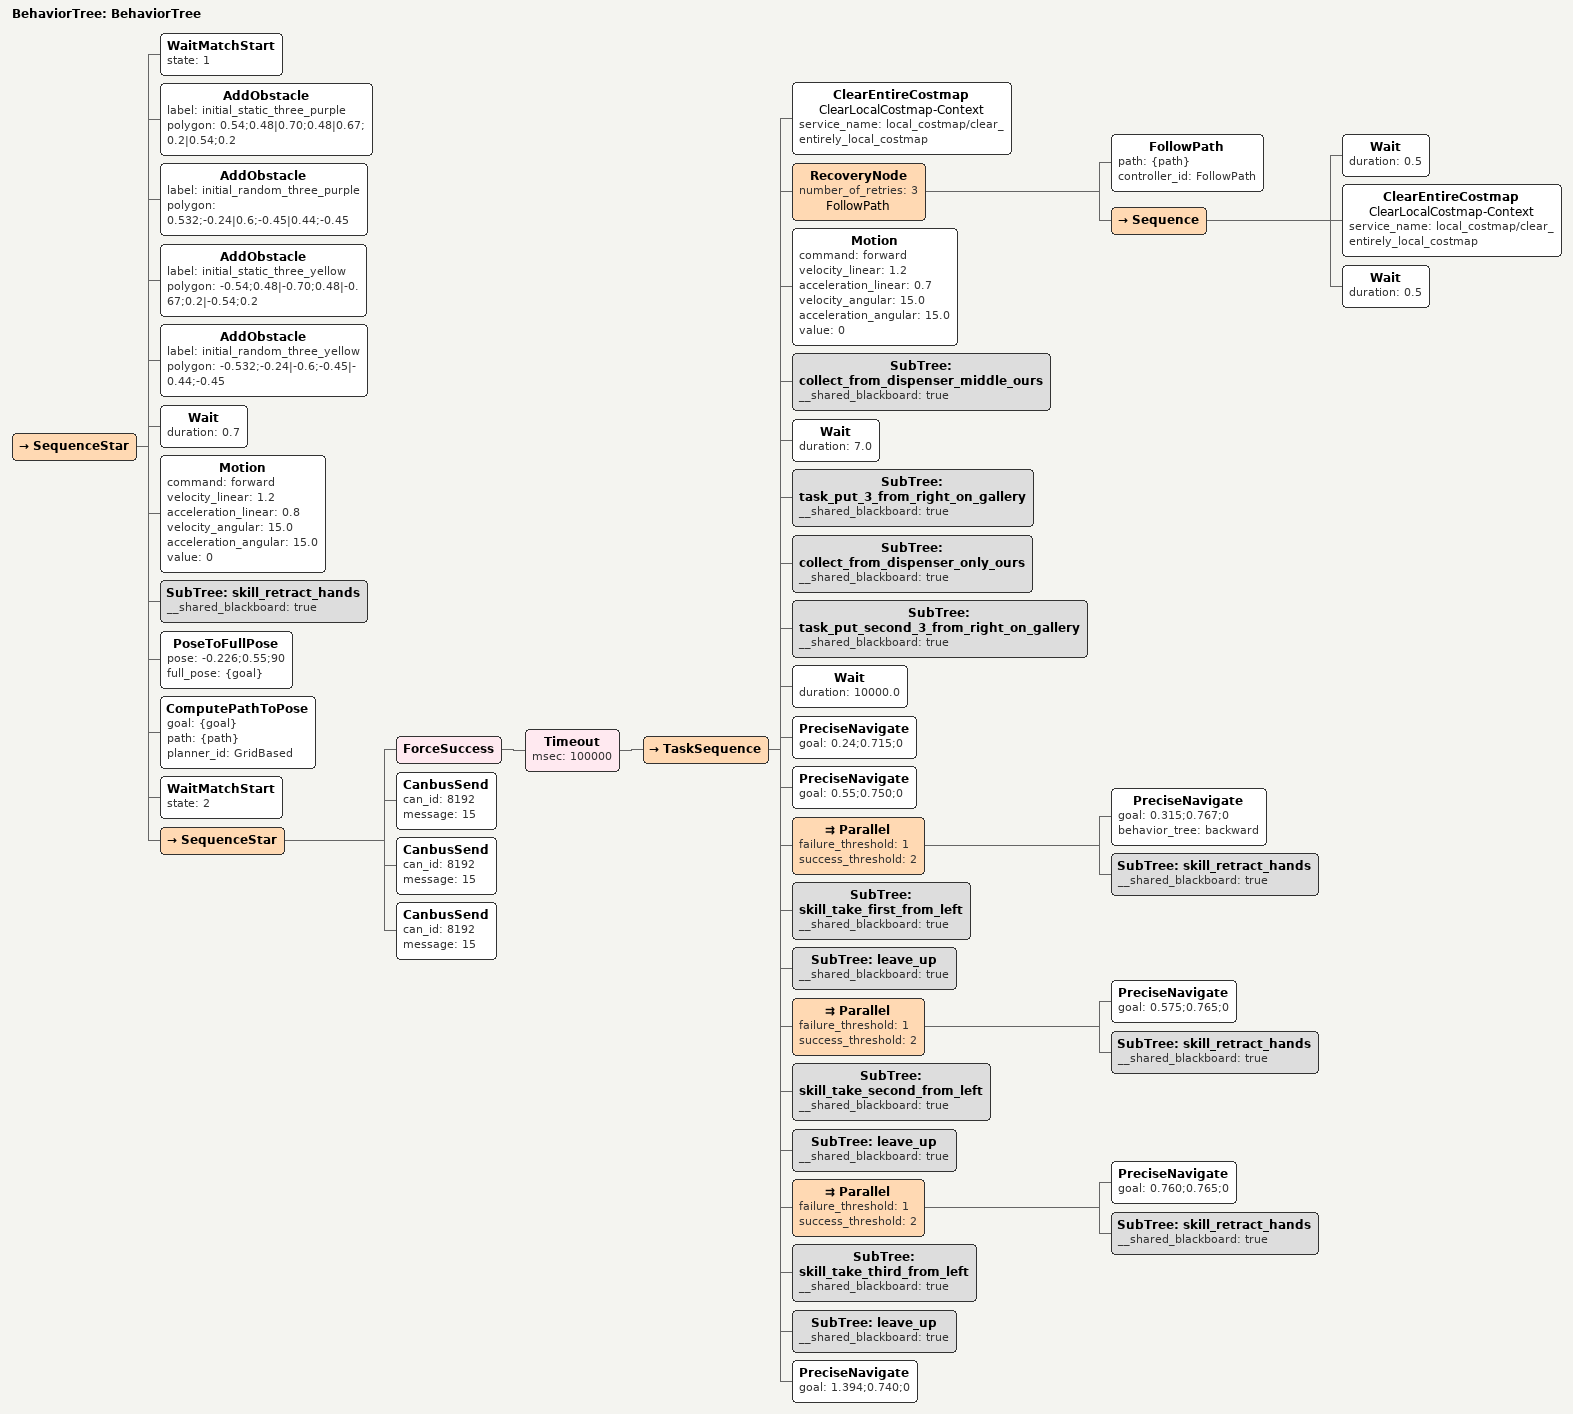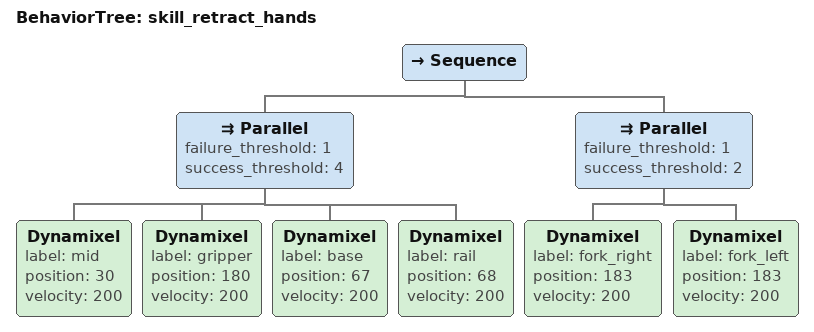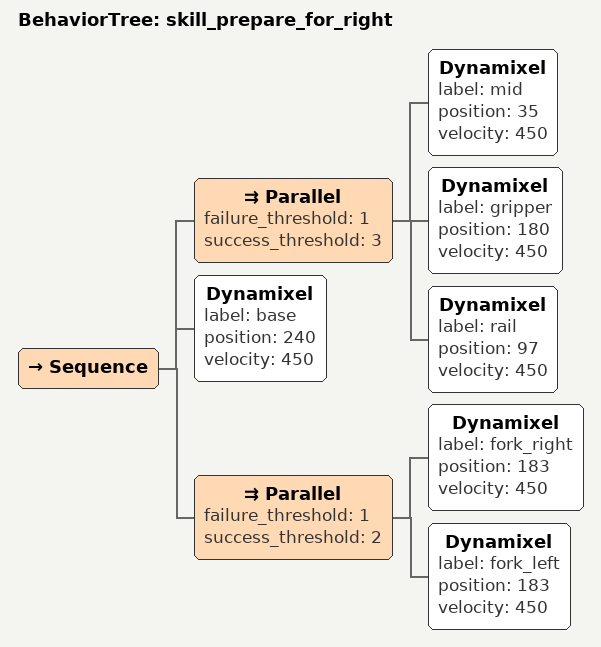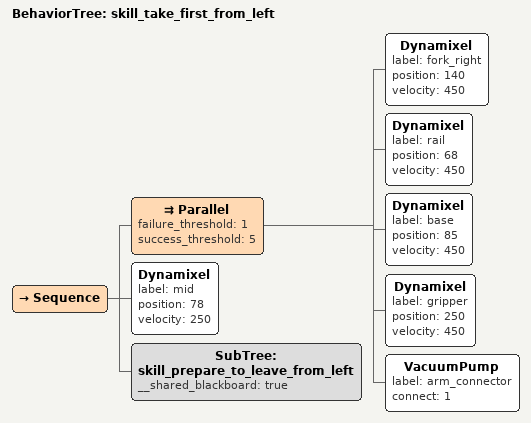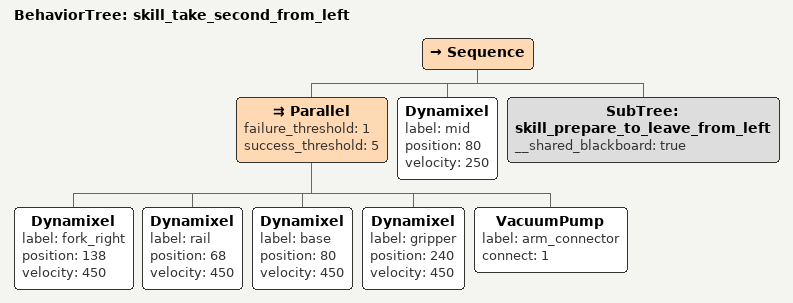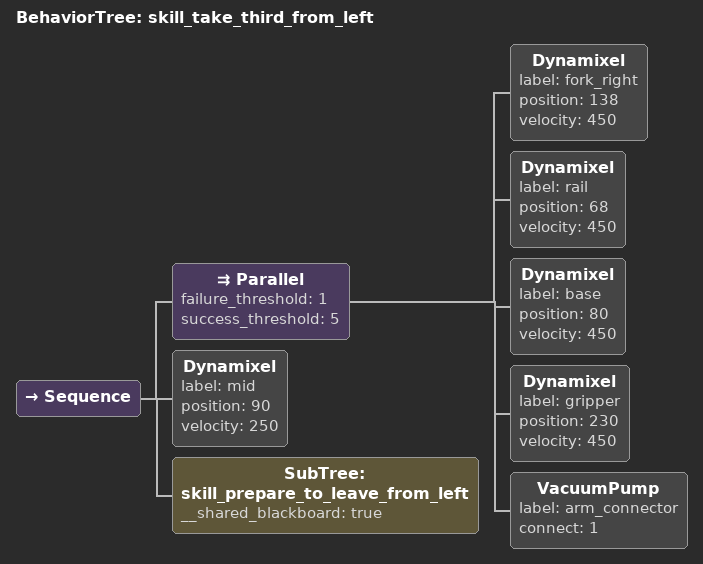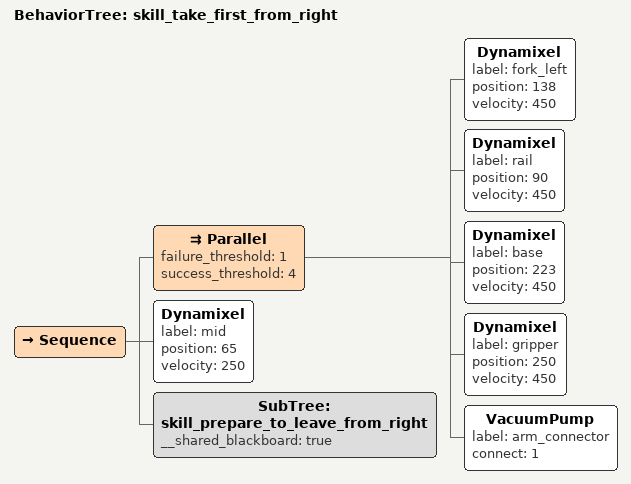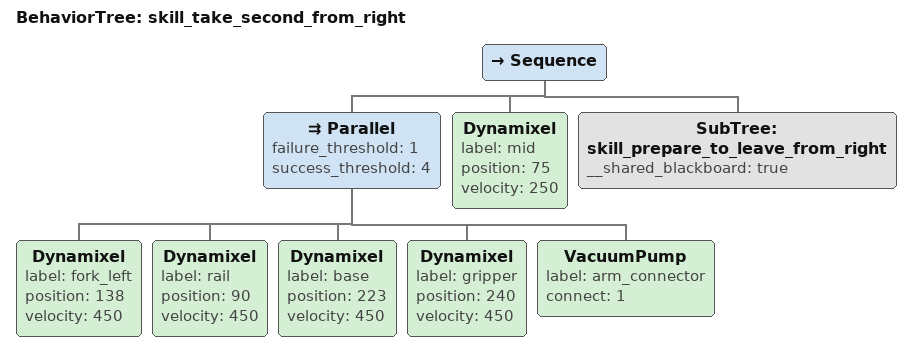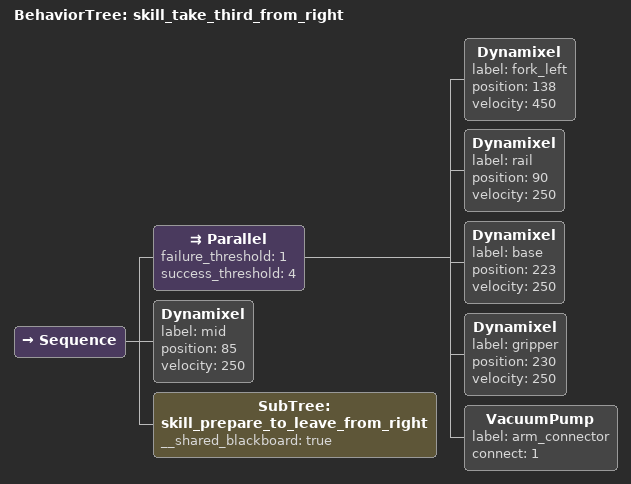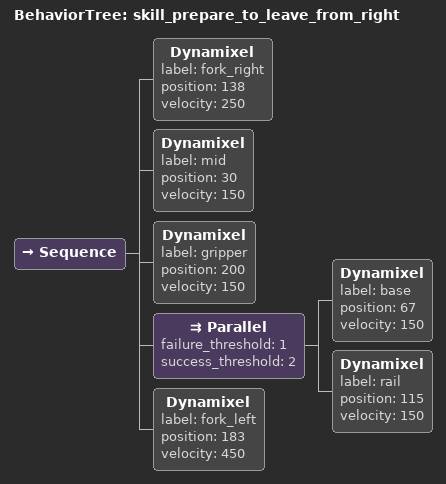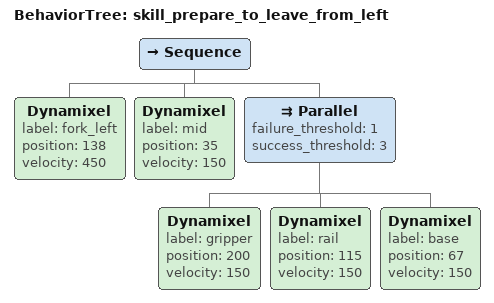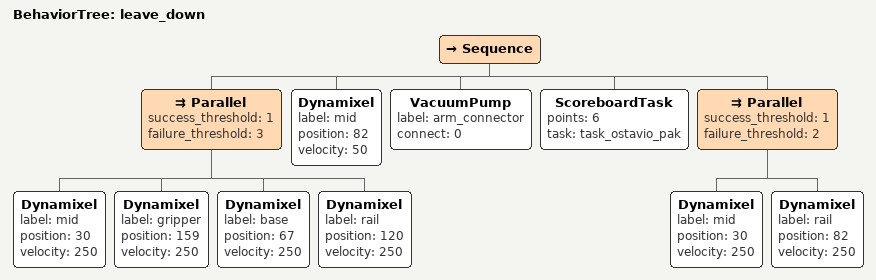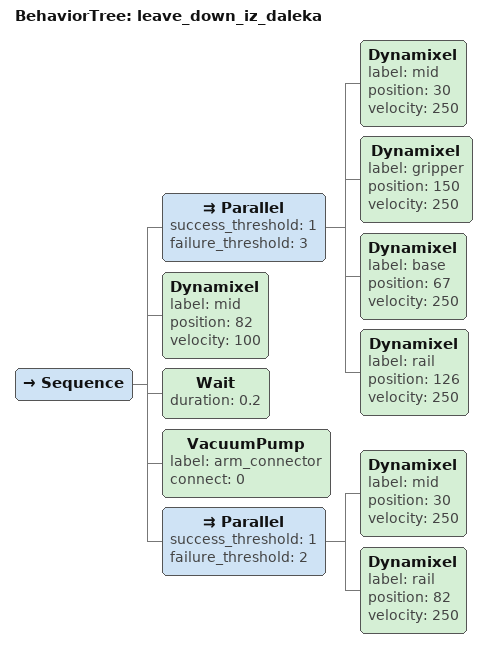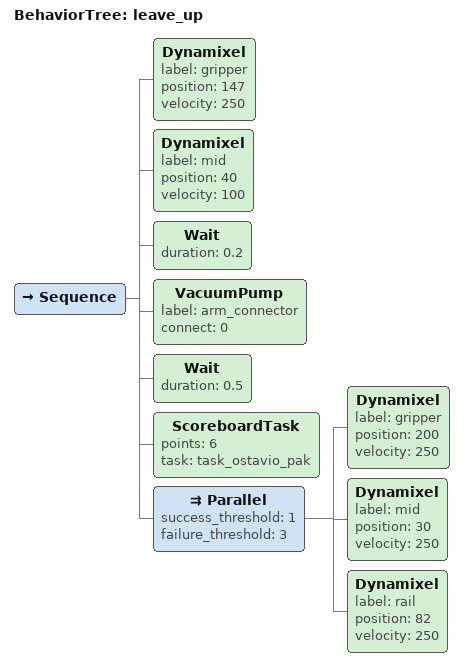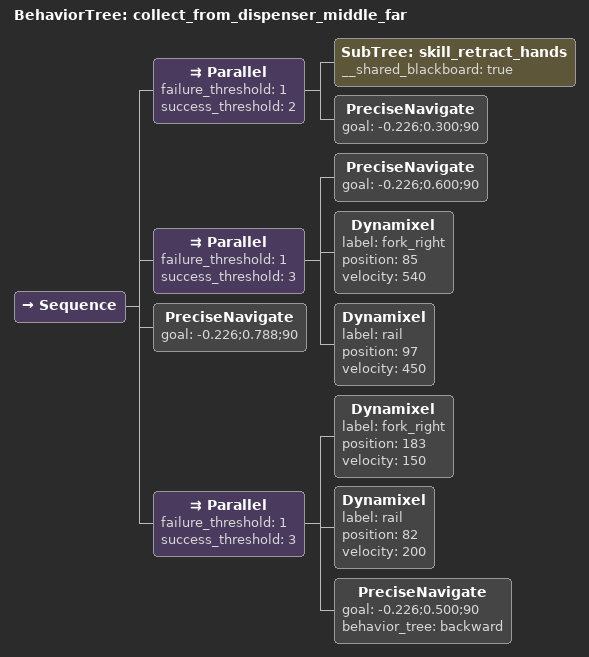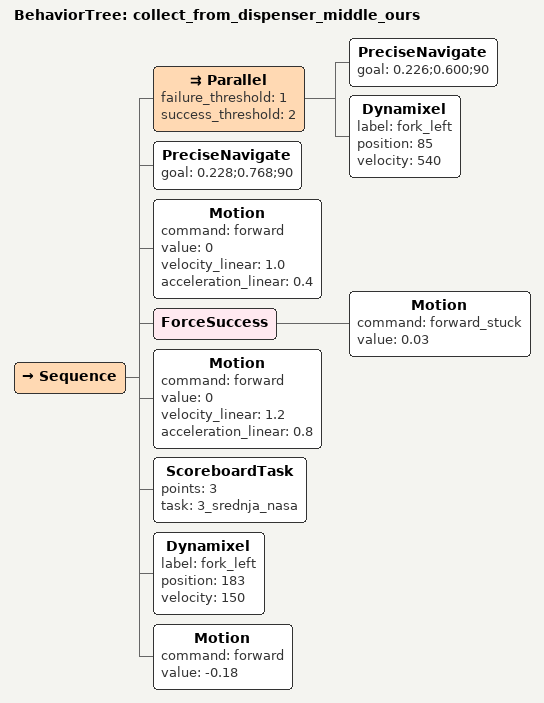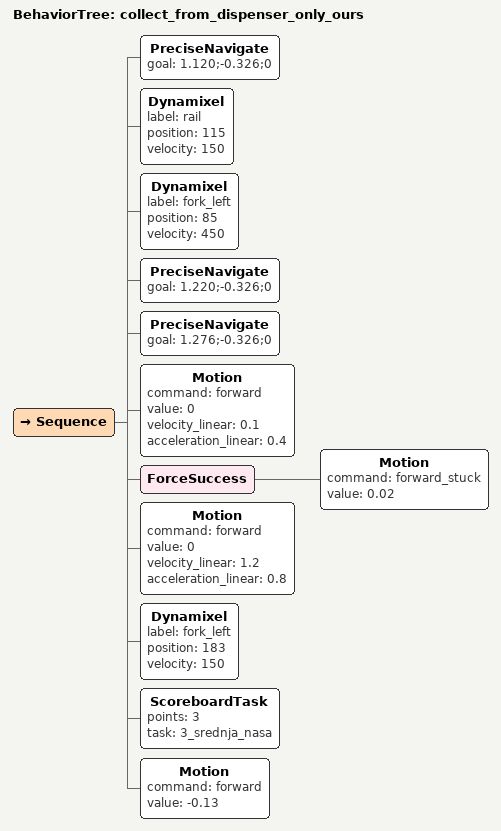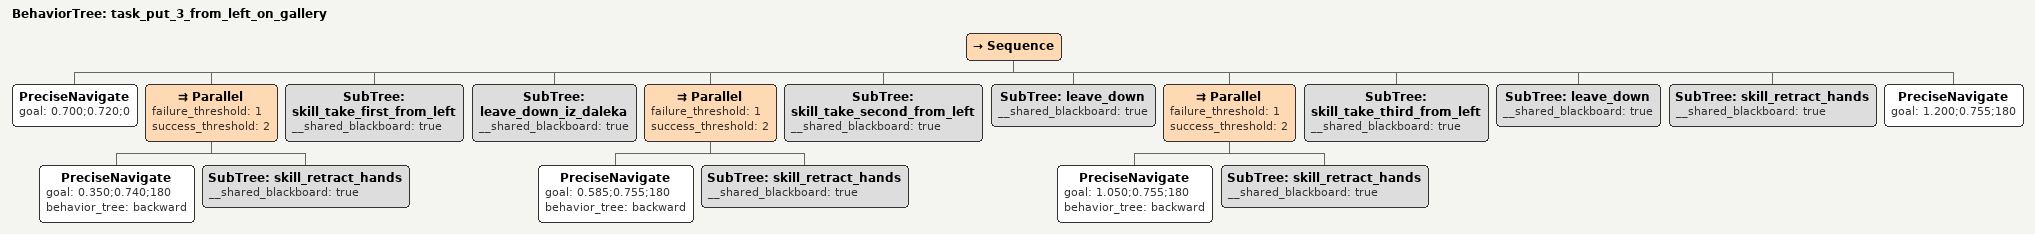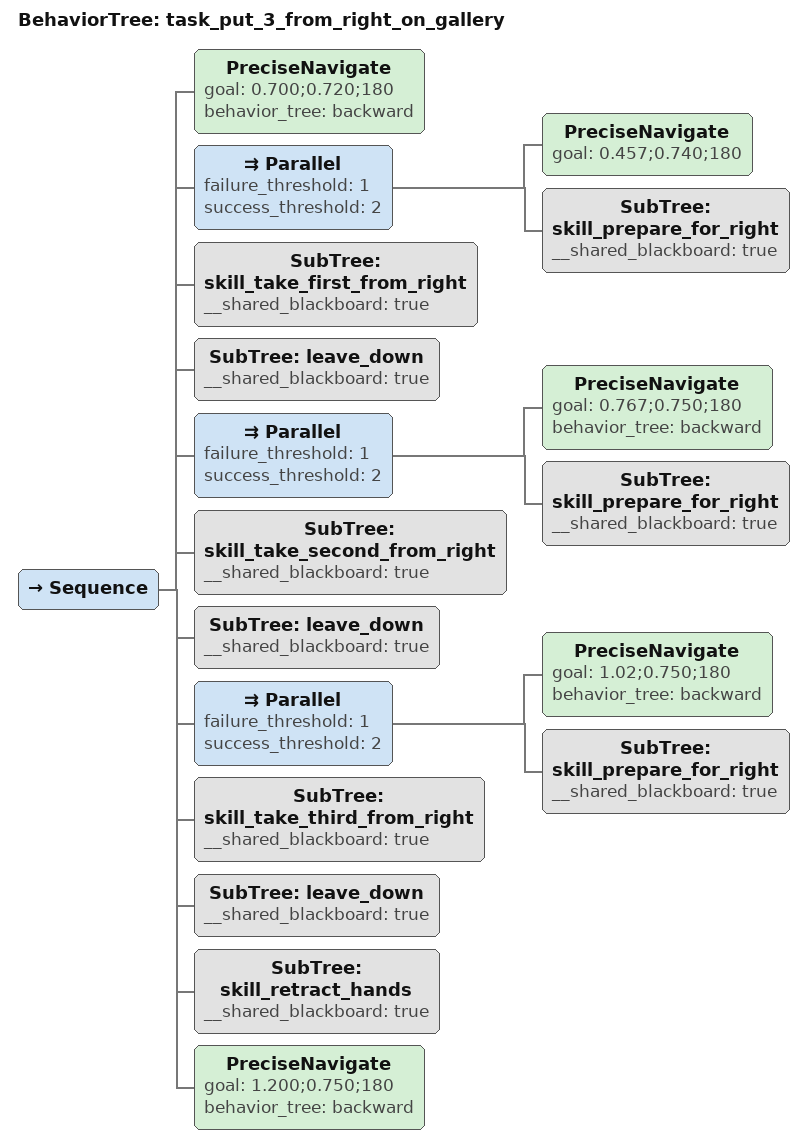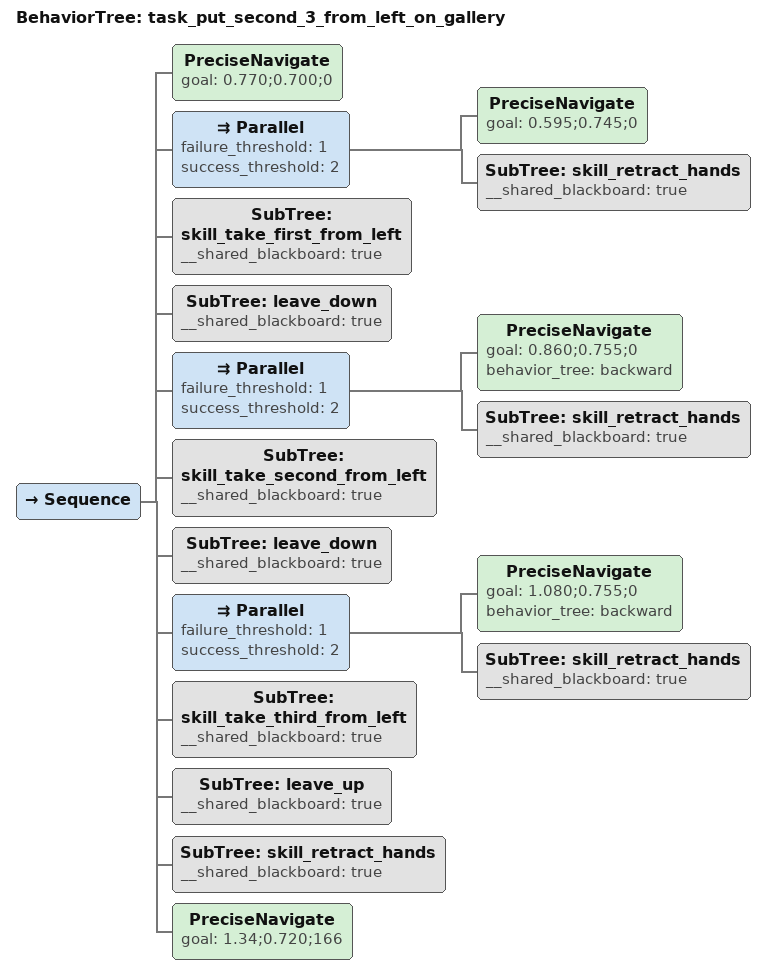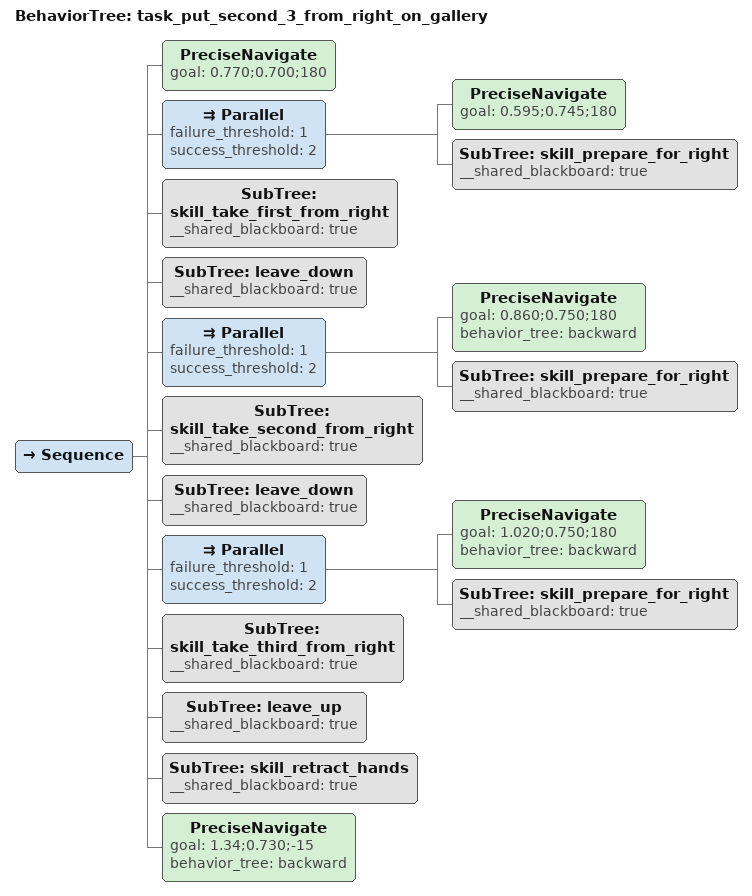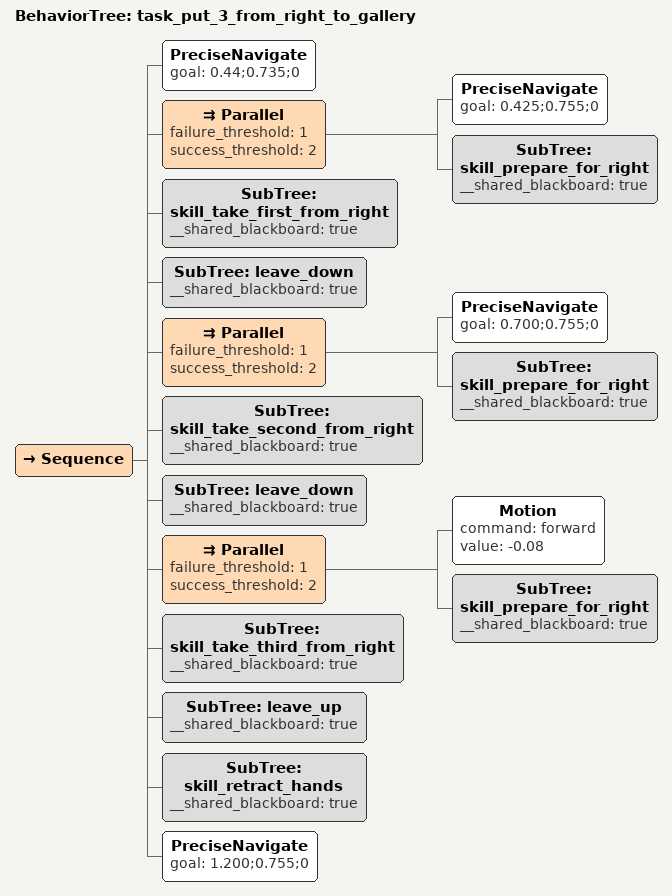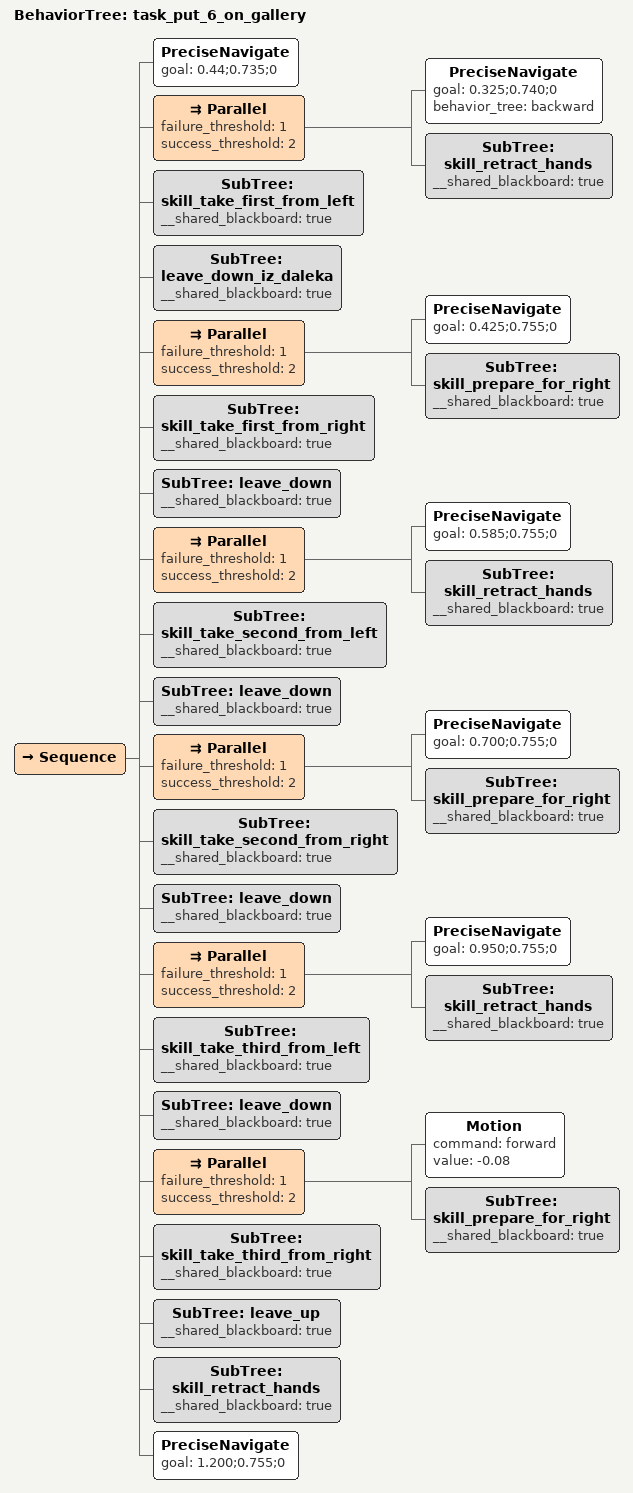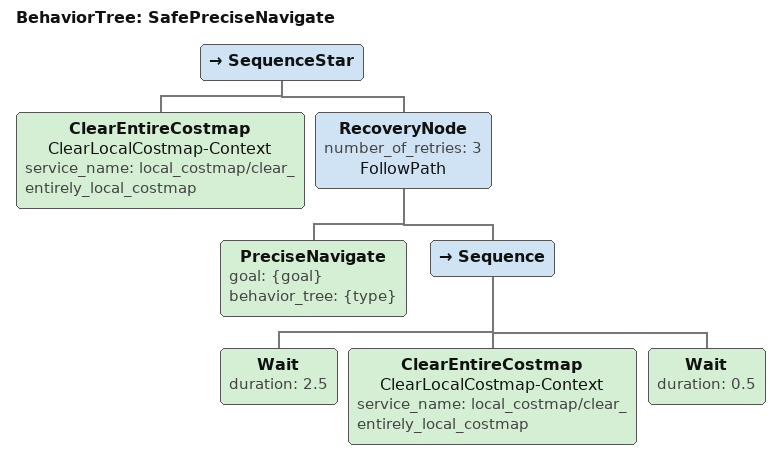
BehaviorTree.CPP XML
<root main_tree_to_execute="BehaviorTree">
    <BehaviorTree ID="BehaviorTree">
        <SequenceStar>

	<WaitMatchStart state="1"/>

	    <AddObstacle label="initial_static_three_purple" polygon="0.54;0.48|0.70;0.48|0.67;0.2|0.54;0.2" />
            <AddObstacle label="initial_random_three_purple" polygon="0.532;-0.24|0.6;-0.45|0.44;-0.45" />
	    <AddObstacle label="initial_static_three_yellow" polygon="-0.54;0.48|-0.70;0.48|-0.67;0.2|-0.54;0.2" />
            <AddObstacle label="initial_random_three_yellow" polygon="-0.532;-0.24|-0.6;-0.45|-0.44;-0.45" />

	    <Wait duration="0.7" />

	    <Motion command="forward" velocity_linear="1.2" acceleration_linear="0.8" velocity_angular="15.0" acceleration_angular="15.0" value="0" />

	    <SubTree ID="skill_retract_hands" __shared_blackboard="true" />
	    <PoseToFullPose pose="-0.226;0.55;90" full_pose="{goal}" />
            <ComputePathToPose goal="{goal}" path="{path}" planner_id="GridBased" />

            <WaitMatchStart state="2"/>

	    <SequenceStar>
	      <ForceSuccess>
	        <Timeout msec="100000">

		<TaskSequence>

		    <ClearEntireCostmap name="ClearLocalCostmap-Context" service_name="local_costmap/clear_entirely_local_costmap" />
		    <RecoveryNode number_of_retries="3" name="FollowPath">
			<FollowPath path="{path}" controller_id="FollowPath" />
			<Sequence>
			    <Wait duration="0.5" />
			    <ClearEntireCostmap name="ClearLocalCostmap-Context" service_name="local_costmap/clear_entirely_local_costmap" />
			    <Wait duration="0.5" />
			</Sequence>
		    </RecoveryNode>
		    <Motion command="forward" velocity_linear="1.2" acceleration_linear="0.7" velocity_angular="15.0" acceleration_angular="15.0" value="0" />

		    <SubTree ID="collect_from_dispenser_middle_ours" __shared_blackboard="true" />
		    <Wait duration="7.0" />

		    <SubTree ID="task_put_3_from_right_on_gallery" __shared_blackboard="true" />

		    <SubTree ID="collect_from_dispenser_only_ours" __shared_blackboard="true"/>

		    <SubTree ID="task_put_second_3_from_right_on_gallery" __shared_blackboard="true" />

		    <Wait duration="10000.0" />
                    <PreciseNavigate goal="0.24;0.715;0"/>
                    <PreciseNavigate goal="0.55;0.750;0"/>

		    <!-- Ostavljanje pakova gornji red -->

		    <Parallel failure_threshold="1" success_threshold="2">
			    <PreciseNavigate goal="0.315;0.767;0" behavior_tree="backward"/>
			    <SubTree ID="skill_retract_hands" __shared_blackboard="true" />
		    </Parallel>
		    <SubTree ID="skill_take_first_from_left" __shared_blackboard="true" />
		    <SubTree ID="leave_up" __shared_blackboard="true" />

		    <Parallel failure_threshold="1" success_threshold="2">
			    <PreciseNavigate goal="0.575;0.765;0"/>
			    <SubTree ID="skill_retract_hands" __shared_blackboard="true" />
		    </Parallel>
		    <SubTree ID="skill_take_second_from_left" __shared_blackboard="true" />
		    <SubTree ID="leave_up" __shared_blackboard="true" />

		    <Parallel failure_threshold="1" success_threshold="2">
			    <PreciseNavigate goal="0.760;0.765;0"/>
			    <SubTree ID="skill_retract_hands" __shared_blackboard="true" />
		    </Parallel>
		    <SubTree ID="skill_take_third_from_left" __shared_blackboard="true" />
		    <SubTree ID="leave_up" __shared_blackboard="true" />

		    <PreciseNavigate goal="1.394;0.740;0"/>

		    <!-- Go home -->
    	    </TaskSequence>

		</Timeout>
		</ForceSuccess>

		<CanbusSend can_id="8192" message="15" />
		<CanbusSend can_id="8192" message="15" />
		<CanbusSend can_id="8192" message="15" />

		</SequenceStar>
            <!-- Stop the motion driver / `can_id` and `message` must be decimals, not hexadecimals. -->
        </SequenceStar>
    </BehaviorTree>
    <BehaviorTree ID="skill_retract_hands">
        <Sequence>

            <Parallel failure_threshold="1" success_threshold="4">
                <Dynamixel label="mid" position="30" velocity="200"/>
                <Dynamixel label="gripper" position="180" velocity="200"/>
                <Dynamixel label="base" position="67" velocity="200"/>
                <Dynamixel label="rail" position="68" velocity="200"/>
            </Parallel>

            <Parallel failure_threshold="1" success_threshold="2">
		    <Dynamixel label="fork_right" position="183" velocity="200"/>
		    <Dynamixel label="fork_left" position="183" velocity="200"/>
            </Parallel>

        </Sequence>
    </BehaviorTree>
    <BehaviorTree ID="skill_prepare_for_right">
        <Sequence>

            <Parallel failure_threshold="1" success_threshold="3">
                <Dynamixel label="mid" position="35" velocity="450"/>
                <Dynamixel label="gripper" position="180" velocity="450"/>
                <Dynamixel label="rail" position="97" velocity="450"/>
            </Parallel>

	    <Dynamixel label="base" position="240" velocity="450"/>

            <Parallel failure_threshold="1" success_threshold="2">
		    <Dynamixel label="fork_right" position="183" velocity="450"/>
		    <Dynamixel label="fork_left" position="183" velocity="450"/>
            </Parallel>

        </Sequence>
    </BehaviorTree>
    <BehaviorTree ID="skill_take_first_from_left">
        <Sequence>

            <Parallel failure_threshold="1" success_threshold="5">
		    <Dynamixel label="fork_right" position="140" velocity="450"/>
		    <Dynamixel label="rail" position="68" velocity="450"/>
		    <Dynamixel label="base" position="85" velocity="450"/>
		    <Dynamixel label="gripper" position="250" velocity="450"/>
		    <VacuumPump label="arm_connector" connect="1"/>
            </Parallel>

            <Dynamixel label="mid" position="78" velocity="250"/>

            <SubTree ID="skill_prepare_to_leave_from_left" __shared_blackboard="true" />

        </Sequence>
    </BehaviorTree>
    <BehaviorTree ID="skill_take_second_from_left">
        <Sequence>
            <Parallel failure_threshold="1" success_threshold="5">
		    <Dynamixel label="fork_right" position="138" velocity="450"/>
		    <Dynamixel label="rail" position="68" velocity="450"/>
		    <Dynamixel label="base" position="80" velocity="450"/>
		    <Dynamixel label="gripper" position="240" velocity="450"/>
		    <VacuumPump label="arm_connector" connect="1"/>
            </Parallel>

            <Dynamixel label="mid" position="80" velocity="250"/>

	    <SubTree ID="skill_prepare_to_leave_from_left" __shared_blackboard="true" />
        </Sequence>
    </BehaviorTree>
    <BehaviorTree ID="skill_take_third_from_left">
        <Sequence>
            <Parallel failure_threshold="1" success_threshold="5">
		    <Dynamixel label="fork_right" position="138" velocity="450"/>
		    <Dynamixel label="rail" position="68" velocity="450"/>
		    <Dynamixel label="base" position="80" velocity="450"/>
		    <Dynamixel label="gripper" position="230" velocity="450"/>
		    <VacuumPump label="arm_connector" connect="1"/>
            </Parallel>

            <Dynamixel label="mid" position="90" velocity="250"/>

	    <SubTree ID="skill_prepare_to_leave_from_left" __shared_blackboard="true" />

        </Sequence>
    </BehaviorTree>
    <BehaviorTree ID="skill_take_first_from_right">
        <Sequence>

            <Parallel failure_threshold="1" success_threshold="4">
		    <Dynamixel label="fork_left" position="138" velocity="450"/>
		    <Dynamixel label="rail" position="90" velocity="450"/>
		    <Dynamixel label="base" position="223" velocity="450"/>
		    <Dynamixel label="gripper" position="250" velocity="450"/>
		    <VacuumPump label="arm_connector" connect="1"/>
            </Parallel>

            <Dynamixel label="mid" position="65" velocity="250"/>

	    <SubTree ID="skill_prepare_to_leave_from_right" __shared_blackboard="true" />

        </Sequence>
    </BehaviorTree>
    <BehaviorTree ID="skill_take_second_from_right">
        <Sequence>

            <Parallel failure_threshold="1" success_threshold="4">
		    <Dynamixel label="fork_left" position="138" velocity="450"/>
		    <Dynamixel label="rail" position="90" velocity="450"/>
		    <Dynamixel label="base" position="223" velocity="450"/>
		    <Dynamixel label="gripper" position="240" velocity="450"/>
		    <VacuumPump label="arm_connector" connect="1"/>
            </Parallel>

            <Dynamixel label="mid" position="75" velocity="250"/>

	    <SubTree ID="skill_prepare_to_leave_from_right" __shared_blackboard="true" />

        </Sequence>
    </BehaviorTree>
    <BehaviorTree ID="skill_take_third_from_right">
        <Sequence>

            <Parallel failure_threshold="1" success_threshold="4">
		    <Dynamixel label="fork_left" position="138" velocity="450"/>
		    <Dynamixel label="rail" position="90" velocity="250"/>
		    <Dynamixel label="base" position="223" velocity="250"/>
		    <Dynamixel label="gripper" position="230" velocity="250"/>
		    <VacuumPump label="arm_connector" connect="1"/>
            </Parallel>

            <Dynamixel label="mid" position="85" velocity="250"/>

	    <SubTree ID="skill_prepare_to_leave_from_right" __shared_blackboard="true" />

        </Sequence>
    </BehaviorTree>
    <BehaviorTree ID="skill_prepare_to_leave_from_right">
        <Sequence>
	    <Dynamixel label="fork_right" position="138" velocity="250"/>

	    <Dynamixel label="mid" position="30" velocity="150"/>
	    <Dynamixel label="gripper" position="200" velocity="150"/>

            <Parallel failure_threshold="1" success_threshold="2">
		    <Dynamixel label="base" position="67" velocity="150"/>
		    <Dynamixel label="rail" position="115" velocity="150"/>
            </Parallel>

	    <Dynamixel label="fork_left" position="183" velocity="450"/>
        </Sequence>
    </BehaviorTree>
    <BehaviorTree ID="skill_prepare_to_leave_from_left">
        <Sequence>
	    <Dynamixel label="fork_left" position="138" velocity="450"/>

	    <Dynamixel label="mid" position="35" velocity="150"/>
            <Parallel failure_threshold="1" success_threshold="3">
		    <Dynamixel label="gripper" position="200" velocity="150"/>
		    <Dynamixel label="rail" position="115" velocity="150"/>
		    <Dynamixel label="base" position="67" velocity="150"/>
            </Parallel>
        </Sequence>
    </BehaviorTree>
    <BehaviorTree ID="leave_down">
        <Sequence>

	    <Parallel success_threshold="1" failure_threshold="3">
		    <Dynamixel label="mid" position="30" velocity="250"/>
		    <Dynamixel label="gripper" position="159" velocity="250"/>
		    <Dynamixel label="base" position="67" velocity="250"/>
	 	    <Dynamixel label="rail" position="120" velocity="250"/>
	    </Parallel>
	    <Dynamixel label="mid" position="82" velocity="50"/>
	    <!--Motion command="forward" value="-0.010" /-->
	    <VacuumPump label="arm_connector" connect="0"/>

	    <ScoreboardTask points="6" task="task_ostavio_pak"/>

	    <Parallel success_threshold="1" failure_threshold="2">
		    <Dynamixel label="mid" position="30" velocity="250"/>
		    <Dynamixel label="rail" position="82" velocity="250"/>
	    </Parallel>

        </Sequence>
    </BehaviorTree>
    <BehaviorTree ID="leave_down_iz_daleka">
        <Sequence>

	    <Parallel success_threshold="1" failure_threshold="3">
		    <Dynamixel label="mid" position="30" velocity="250"/>
		    <Dynamixel label="gripper" position="150" velocity="250"/>
		    <Dynamixel label="base" position="67" velocity="250"/>
		    <Dynamixel label="rail" position="126" velocity="250"/>
	    </Parallel>
	    <Dynamixel label="mid" position="82" velocity="100"/>
	    <Wait duration="0.2" />
	    <VacuumPump label="arm_connector" connect="0"/>

	    <Parallel success_threshold="1" failure_threshold="2">
		    <Dynamixel label="mid" position="30" velocity="250"/>
		    <Dynamixel label="rail" position="82" velocity="250"/>
	    </Parallel>

        </Sequence>
    </BehaviorTree>
    <BehaviorTree ID="leave_up">
        <Sequence>

	    <Dynamixel label="gripper" position="147" velocity="250"/>
	    <Dynamixel label="mid" position="40" velocity="100"/>

            <Wait duration="0.2" />
	    <VacuumPump label="arm_connector" connect="0"/>
            <Wait duration="0.5" />

	    <ScoreboardTask points="6" task="task_ostavio_pak"/>
	    <Parallel success_threshold="1" failure_threshold="3">

		    <Dynamixel label="gripper" position="200" velocity="250"/>
		    <Dynamixel label="mid" position="30" velocity="250"/>
		    <Dynamixel label="rail" position="82" velocity="250"/>
            </Parallel>

        </Sequence>
    </BehaviorTree>
    <BehaviorTree ID="collect_from_dispenser_middle_far">
        <Sequence>
	    <Parallel failure_threshold="1" success_threshold="2">
		    <SubTree ID="skill_retract_hands" __shared_blackboard="true" />
		    <PreciseNavigate goal="-0.226;0.300;90"/>
	    </Parallel>

	    <Parallel failure_threshold="1" success_threshold="3">
		    <PreciseNavigate goal="-0.226;0.600;90"/>
		    <Dynamixel label="fork_right" position="85" velocity="540"/>
		    <Dynamixel label="rail" position="97" velocity="450"/>
	    </Parallel>

	    <PreciseNavigate goal="-0.226;0.788;90"/>
	    <Parallel failure_threshold="1" success_threshold="3">
		    <Dynamixel label="fork_right" position="183" velocity="150"/>
		    <Dynamixel label="rail" position="82" velocity="200"/>
		    <PreciseNavigate goal="-0.226;0.500;90" behavior_tree="backward"/>
	    </Parallel>

        </Sequence>
    </BehaviorTree>
    <BehaviorTree ID="collect_from_dispenser_middle_ours">
        <Sequence>

	    <Parallel failure_threshold="1" success_threshold="2">
		    <PreciseNavigate goal="0.226;0.600;90"/>
		    <Dynamixel label="fork_left" position="85" velocity="540"/>
	    </Parallel>

	    <PreciseNavigate goal="0.228;0.768;90"/>

	    <Motion command="forward" value="0" velocity_linear="1.0" acceleration_linear="0.4" />
	    <ForceSuccess>
		    <Motion command="forward_stuck" value="0.03" />
            </ForceSuccess>
	    <Motion command="forward" value="0" velocity_linear="1.2" acceleration_linear="0.8" />

	    <ScoreboardTask points="3" task="3_srednja_nasa"/>

	    <Dynamixel label="fork_left" position="183" velocity="150"/>
	    <Motion command="forward" value="-0.18" />

        </Sequence>
    </BehaviorTree>
    <BehaviorTree ID="collect_from_dispenser_only_ours">
        <Sequence>

	    <PreciseNavigate goal="1.120;-0.326;0"/>
	    <Dynamixel label="rail" position="115" velocity="150"/>

		<Dynamixel label="fork_left" position="85" velocity="450"/>
		<!-- maybe remove one PreciseNavigate?-->
		<PreciseNavigate goal="1.220;-0.326;0"/>
	    <PreciseNavigate goal="1.276;-0.326;0"/>

		<!-- maybe go stuck slower -->
	    <Motion command="forward" value="0" velocity_linear="0.1" acceleration_linear="0.4" />

		<ForceSuccess>
		    <Motion command="forward_stuck" value="0.02" />
        </ForceSuccess>
	    <Motion command="forward" value="0" velocity_linear="1.2" acceleration_linear="0.8" />

	    <Dynamixel label="fork_left" position="183" velocity="150"/>
	    <ScoreboardTask points="3" task="3_srednja_nasa"/>
	    <Motion command="forward" value="-0.13" />

        </Sequence>
    </BehaviorTree>
    <BehaviorTree ID="task_put_3_from_left_on_gallery">
        <Sequence>
	    <PreciseNavigate goal="0.700;0.720;0"/>

	    <!-- Ostavljanje pakova -->

	    <Parallel failure_threshold="1" success_threshold="2">
		    <PreciseNavigate goal="0.350;0.740;180" behavior_tree="backward"/>
		    <SubTree ID="skill_retract_hands" __shared_blackboard="true" />
	    </Parallel>
	    <SubTree ID="skill_take_first_from_left" __shared_blackboard="true" />
	    <SubTree ID="leave_down_iz_daleka" __shared_blackboard="true" />

	    <Parallel failure_threshold="1" success_threshold="2">
		    <!--PreciseNavigate goal="0.585;0.755;0"/-->
            <PreciseNavigate goal="0.585;0.755;180" behavior_tree="backward"/>
		    <SubTree ID="skill_retract_hands" __shared_blackboard="true" />
	    </Parallel>
	    <SubTree ID="skill_take_second_from_left" __shared_blackboard="true" />
	    <SubTree ID="leave_down" __shared_blackboard="true" />

	    <Parallel failure_threshold="1" success_threshold="2">
		    <!--PreciseNavigate goal="0.950;0.755;0"/-->
            <PreciseNavigate goal="1.050;0.755;180" behavior_tree="backward"/>
		    <SubTree ID="skill_retract_hands" __shared_blackboard="true" />
	    </Parallel>
	    <SubTree ID="skill_take_third_from_left" __shared_blackboard="true" />
	    <SubTree ID="leave_down" __shared_blackboard="true" />

	    <SubTree ID="skill_retract_hands" __shared_blackboard="true" />

	    <PreciseNavigate goal="1.200;0.755;180"/>

        </Sequence>
    </BehaviorTree>
    <BehaviorTree ID="task_put_3_from_right_on_gallery">
        <Sequence>
	    <PreciseNavigate goal="0.700;0.720;180" behavior_tree="backward"/>

	    <!-- Ostavljanje pakova -->

	    <Parallel failure_threshold="1" success_threshold="2">
		    <PreciseNavigate goal="0.457;0.740;180" />
		    <SubTree ID="skill_prepare_for_right" __shared_blackboard="true" />
	    </Parallel>
	    <SubTree ID="skill_take_first_from_right" __shared_blackboard="true" />
	    <SubTree ID="leave_down" __shared_blackboard="true" />

	    <Parallel failure_threshold="1" success_threshold="2">
		    <!--PreciseNavigate goal="0.585;0.755;0"/-->
            <PreciseNavigate goal="0.767;0.750;180" behavior_tree="backward"/>
		    <SubTree ID="skill_prepare_for_right" __shared_blackboard="true" />
	    </Parallel>
	    <SubTree ID="skill_take_second_from_right" __shared_blackboard="true" />
	    <SubTree ID="leave_down" __shared_blackboard="true" />

	    <Parallel failure_threshold="1" success_threshold="2">
		    <!--PreciseNavigate goal="0.950;0.755;0"/-->
            <PreciseNavigate goal="1.02;0.750;180" behavior_tree="backward"/>
		    <SubTree ID="skill_prepare_for_right" __shared_blackboard="true" />
	    </Parallel>
	    <SubTree ID="skill_take_third_from_right" __shared_blackboard="true" />
	    <SubTree ID="leave_down" __shared_blackboard="true" />

	    <SubTree ID="skill_retract_hands" __shared_blackboard="true" />

	    <PreciseNavigate goal="1.200;0.750;180" behavior_tree="backward"/>

        </Sequence>
    </BehaviorTree>
    <BehaviorTree ID="task_put_second_3_from_left_on_gallery">
        <Sequence>
	    <PreciseNavigate goal="0.770;0.700;0"/>

	    <Parallel failure_threshold="1" success_threshold="2">
		    <!--PreciseNavigate goal="0.475;0.745;0" behavior_tree="backward"/-->
            <PreciseNavigate goal="0.595;0.745;0"/>
		    <SubTree ID="skill_retract_hands" __shared_blackboard="true" />
	    </Parallel>
	    <SubTree ID="skill_take_first_from_left" __shared_blackboard="true" />
	    <SubTree ID="leave_down" __shared_blackboard="true" />

	    <Parallel failure_threshold="1" success_threshold="2">
		    <!--PreciseNavigate goal="0.735;0.755;0"/-->
            <PreciseNavigate goal="0.860;0.755;0" behavior_tree="backward"/>
		    <SubTree ID="skill_retract_hands" __shared_blackboard="true" />
	    </Parallel>
	    <SubTree ID="skill_take_second_from_left" __shared_blackboard="true" />
	    <SubTree ID="leave_down" __shared_blackboard="true" />

	    <Parallel failure_threshold="1" success_threshold="2">
		    <!--PreciseNavigate goal="0.930;0.755;0"/-->
            <PreciseNavigate goal="1.080;0.755;0" behavior_tree="backward"/>
		    <SubTree ID="skill_retract_hands" __shared_blackboard="true" />
	    </Parallel>
	    <SubTree ID="skill_take_third_from_left" __shared_blackboard="true" />
	    <SubTree ID="leave_up" __shared_blackboard="true" />

	    <SubTree ID="skill_retract_hands" __shared_blackboard="true" />

	    <PreciseNavigate goal="1.34;0.720;166"/>

        </Sequence>
    </BehaviorTree>
    <BehaviorTree ID="task_put_second_3_from_right_on_gallery">
        <Sequence>
	    <PreciseNavigate goal="0.770;0.700;180"/>

	    <Parallel failure_threshold="1" success_threshold="2">
		    <!--PreciseNavigate goal="0.475;0.745;0" behavior_tree="backward"/-->
            <PreciseNavigate goal="0.595;0.745;180"/>
		    <SubTree ID="skill_prepare_for_right" __shared_blackboard="true" />
	    </Parallel>
	    <SubTree ID="skill_take_first_from_right" __shared_blackboard="true" />
	    <SubTree ID="leave_down" __shared_blackboard="true" />

	    <Parallel failure_threshold="1" success_threshold="2">
		    <!--PreciseNavigate goal="0.735;0.755;0"/-->
            <PreciseNavigate goal="0.860;0.750;180" behavior_tree="backward"/>
		    <SubTree ID="skill_prepare_for_right" __shared_blackboard="true" />
	    </Parallel>
	    <SubTree ID="skill_take_second_from_right" __shared_blackboard="true" />
	    <SubTree ID="leave_down" __shared_blackboard="true" />

	    <Parallel failure_threshold="1" success_threshold="2">
		    <!--PreciseNavigate goal="0.930;0.755;0"/-->
            <PreciseNavigate goal="1.020;0.750;180" behavior_tree="backward"/>
		    <SubTree ID="skill_prepare_for_right" __shared_blackboard="true" />
	    </Parallel>
	    <SubTree ID="skill_take_third_from_right" __shared_blackboard="true" />
	    <SubTree ID="leave_up" __shared_blackboard="true" />

	    <SubTree ID="skill_retract_hands" __shared_blackboard="true" />

	    <PreciseNavigate goal="1.34;0.730;-15" behavior_tree="backward"/>

        </Sequence>
    </BehaviorTree>
    <BehaviorTree ID="task_put_3_from_right_to_gallery">
        <Sequence>
	    <PreciseNavigate goal="0.44;0.735;0"/>

	    <!-- Ostavljanje pakova -->

	    <Parallel failure_threshold="1" success_threshold="2">
		    <PreciseNavigate goal="0.425;0.755;0"/>
		    <SubTree ID="skill_prepare_for_right" __shared_blackboard="true" />
	    </Parallel>
	    <SubTree ID="skill_take_first_from_right" __shared_blackboard="true" />
	    <SubTree ID="leave_down" __shared_blackboard="true" />

	    <Parallel failure_threshold="1" success_threshold="2">
		    <PreciseNavigate goal="0.700;0.755;0"/>
		    <SubTree ID="skill_prepare_for_right" __shared_blackboard="true" />
	    </Parallel>
	    <SubTree ID="skill_take_second_from_right" __shared_blackboard="true" />
	    <SubTree ID="leave_down" __shared_blackboard="true" />

	    <Parallel failure_threshold="1" success_threshold="2">
		    <Motion command="forward" value="-0.08" />
		    <SubTree ID="skill_prepare_for_right" __shared_blackboard="true" />
	    </Parallel>
	    <SubTree ID="skill_take_third_from_right" __shared_blackboard="true" />
	    <SubTree ID="leave_up" __shared_blackboard="true" />

	    <SubTree ID="skill_retract_hands" __shared_blackboard="true" />

	    <PreciseNavigate goal="1.200;0.755;0"/>

        </Sequence>
    </BehaviorTree>
    <BehaviorTree ID="task_put_6_on_gallery">
        <Sequence>
	    <PreciseNavigate goal="0.44;0.735;0"/>

	    <!-- Ostavljanje pakova -->

	    <Parallel failure_threshold="1" success_threshold="2">
		    <PreciseNavigate goal="0.325;0.740;0" behavior_tree="backward"/>
		    <SubTree ID="skill_retract_hands" __shared_blackboard="true" />
	    </Parallel>
	    <SubTree ID="skill_take_first_from_left" __shared_blackboard="true" />
	    <SubTree ID="leave_down_iz_daleka" __shared_blackboard="true" />

	    <Parallel failure_threshold="1" success_threshold="2">
		    <PreciseNavigate goal="0.425;0.755;0"/>
		    <SubTree ID="skill_prepare_for_right" __shared_blackboard="true" />
	    </Parallel>
	    <SubTree ID="skill_take_first_from_right" __shared_blackboard="true" />
	    <SubTree ID="leave_down" __shared_blackboard="true" />

	    <Parallel failure_threshold="1" success_threshold="2">
		    <PreciseNavigate goal="0.585;0.755;0"/>
		    <SubTree ID="skill_retract_hands" __shared_blackboard="true" />
	    </Parallel>
	    <SubTree ID="skill_take_second_from_left" __shared_blackboard="true" />
	    <SubTree ID="leave_down" __shared_blackboard="true" />

	    <Parallel failure_threshold="1" success_threshold="2">
		    <PreciseNavigate goal="0.700;0.755;0"/>
		    <SubTree ID="skill_prepare_for_right" __shared_blackboard="true" />
	    </Parallel>
	    <SubTree ID="skill_take_second_from_right" __shared_blackboard="true" />
	    <SubTree ID="leave_down" __shared_blackboard="true" />

	    <Parallel failure_threshold="1" success_threshold="2">
		    <PreciseNavigate goal="0.950;0.755;0"/>
		    <SubTree ID="skill_retract_hands" __shared_blackboard="true" />
	    </Parallel>
	    <SubTree ID="skill_take_third_from_left" __shared_blackboard="true" />
	    <SubTree ID="leave_down" __shared_blackboard="true" />

	    <Parallel failure_threshold="1" success_threshold="2">
		    <Motion command="forward" value="-0.08" />
		    <SubTree ID="skill_prepare_for_right" __shared_blackboard="true" />
	    </Parallel>
	    <SubTree ID="skill_take_third_from_right" __shared_blackboard="true" />
	    <SubTree ID="leave_up" __shared_blackboard="true" />

	    <SubTree ID="skill_retract_hands" __shared_blackboard="true" />

	    <PreciseNavigate goal="1.200;0.755;0"/>

        </Sequence>
    </BehaviorTree>
    <BehaviorTree ID="SafePreciseNavigate">
        <SequenceStar>
            <ClearEntireCostmap name="ClearLocalCostmap-Context" service_name="local_costmap/clear_entirely_local_costmap" />
            <RecoveryNode number_of_retries="3" name="FollowPath">
                <PreciseNavigate goal="{goal}" behavior_tree="{type}" />
                <Sequence>
                    <Wait duration="2.5" />
                    <ClearEntireCostmap name="ClearLocalCostmap-Context" service_name="local_costmap/clear_entirely_local_costmap" />
                    <Wait duration="0.5" />
                </Sequence>
            </RecoveryNode>
        </SequenceStar>
    </BehaviorTree>
</root>
